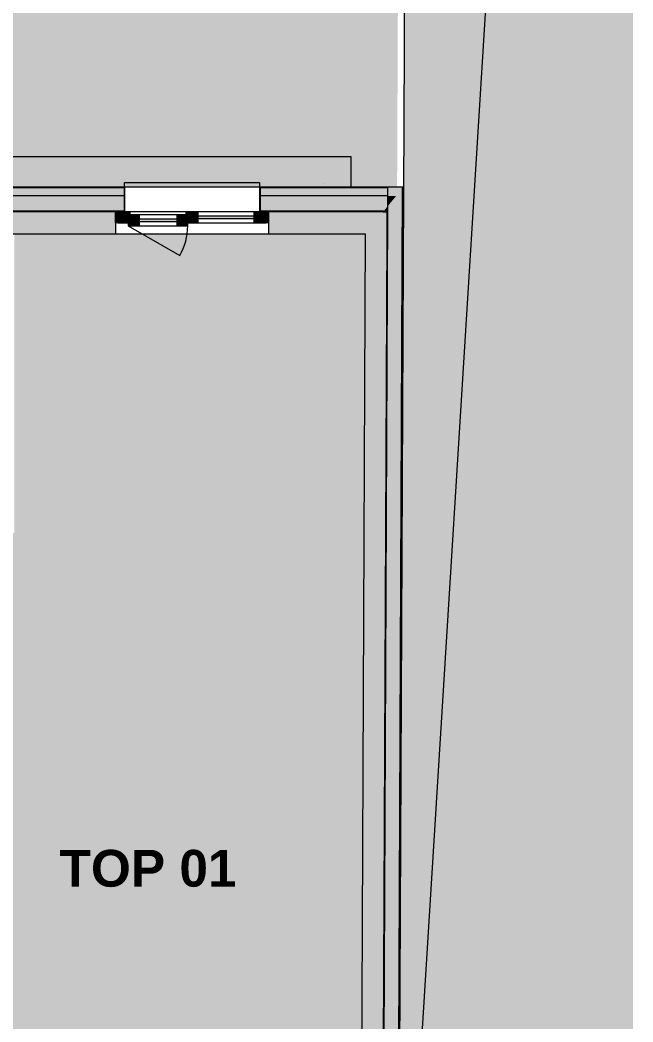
# Model space of a CAD drawing. Header units: metres. Extents: x -3.9 to 83, y -38 to 6.2.
# Drawn here: x 47.59 to 52.59, y -30.65 to -22.48 of the extents above; entities that cross this region are included whole.
import ezdxf

# ---------------------------------------------------------------- set-up
doc = ezdxf.new("R2010")
doc.units = ezdxf.units.M
doc.header["$MEASUREMENT"] = 0
doc.set_wipeout_variables(frame=1)
doc.linetypes.add('UNSICHTBAR', pattern=[0.4, 0, -0.4])
doc.linetypes.add('Wipeout_Contour', pattern=[1, 0, -1])
for name, color, linetype in [('0._Erdgeschoß PP Icon_1_0', 7, 'Continuous'), ('0._Erdgeschoß PP Icon_1_110 Wand Aussen', 7, 'Continuous'), ('0._Erdgeschoß PP Icon_1_165 Fassadengestaltung 1 Rankgerüst', 7, 'Continuous'), ('0._Erdgeschoß PP Icon_1_710 Gelände', 7, 'Continuous'), ('0._Erdgeschoß PP Icon_1_725 Nachbarbebauung', 7, 'Continuous'), ('0._Erdgeschoß PP Icon_1_810 Raum', 7, 'Continuous'), ('0._Erdgeschoß PP Icon_1_905 VP Beschriftung Übersicht.Übersicht', 7, 'Continuous'), ('0._Erdgeschoß PP Icon_1_Neubau_840 Baulinien', 7, 'Continuous')]:
    doc.layers.add(name, color=color, linetype=linetype)
doc.styles.add('ERSTELLTER_STIL_11', font='arial.ttf')

msp = doc.modelspace()

# ---------------------------------------------------------------- wipeouts: each hides what was drawn before it
at = {"color": 254, "linetype": 'Wipeout_Contour', "lineweight": 0, "ltscale": 193.488375}
msp.add_wipeout([(28.2051, 3.5109), (28.2051, -37.8391), (52.5858, -37.8391), (52.5858, 3.5109)], dxfattribs=at).dxf.layer = '0._Erdgeschoß PP Icon_1_0'

# ---------------------------------------------------------------- next in the draw order: hatches: boundary and pattern name
at = {"layer": '0._Erdgeschoß PP Icon_1_110 Wand Aussen', "linetype": 'Continuous', "lineweight": 0, "true_color": 0x000000}
for points in [[(46.4434, -23.8454), (46.4434, -23.8504), (48.4334, -23.8504), (48.4334, -23.8454)], [(46.4434, -23.8504), (46.4434, -23.9154), (48.4334, -23.9154), (48.4334, -23.8504)], [(48.4334, -23.8454), (48.4334, -24.0454), (48.4384, -24.0454), (48.4384, -23.8454)], [(49.5434, -23.8454), (49.5384, -23.8454), (49.5384, -24.0454), (49.5434, -24.0454)], [(50.5872, -23.8454), (49.5434, -23.8454), (49.5434, -23.8504), (50.5871, -23.8504)], [(50.5871, -23.8504), (49.5434, -23.8504), (49.5434, -23.9154), (50.5869, -23.9154)], [(50.6683, -32.7242), (50.7063, -23.8515), (50.5857, -23.9986), (50.549, -32.5771)], [(50.5869, -23.9154), (50.654, -23.9154), (50.7073, -23.8504), (50.5871, -23.8504)], [(50.5871, -23.8504), (50.7073, -23.8504), (50.7077, -23.8454), (50.5872, -23.8454)], [(50.6733, -32.7304), (50.7114, -23.8454), (50.7063, -23.8515), (50.6683, -32.7242)], [(50.7077, -23.8499), (50.7114, -23.8454), (50.7077, -23.8454)], [(46.4434, -23.9154), (46.4434, -24.0404), (48.4334, -24.0404), (48.4334, -23.9154)], [(49.5434, -24.0404), (50.5515, -24.0404), (50.5865, -23.9976), (50.5869, -23.9154), (49.5434, -23.9154)], [(50.5865, -23.9976), (50.654, -23.9154), (50.5869, -23.9154)], [(50.5805, -24.0404), (50.5807, -24.0047), (50.5515, -24.0404)], [(50.5855, -24.0404), (50.5857, -23.9986), (50.5807, -24.0047), (50.5805, -24.0404)], [(46.4434, -24.0454), (48.4334, -24.0454), (48.4334, -24.0404), (46.4434, -24.0404)], [(46.5134, -24.0454), (46.5134, -24.1354), (46.5134, -24.2254), (48.3634, -24.2254), (48.3634, -24.1354), (48.3634, -24.0454)], [(48.3834, -24.1354), (48.3834, -24.0454), (48.3634, -24.0454), (48.3634, -24.1354)], [(49.5434, -24.0454), (50.5474, -24.0454), (50.5515, -24.0404), (49.5434, -24.0404)], [(49.5934, -24.0454), (49.5934, -24.1354), (49.6134, -24.1354), (49.6134, -24.0454)], [(49.6134, -24.0454), (49.6134, -24.1354), (49.6134, -24.2254), (50.3997, -24.2254), (50.4005, -24.0454)], [(50.3997, -24.2254), (50.5474, -24.0454), (50.4005, -24.0454)], [(50.3997, -24.2254), (50.5797, -24.2254), (50.5805, -24.0454), (50.5474, -24.0454)], [(50.5805, -24.0454), (50.5442, -32.5304), (50.5492, -32.5304), (50.5855, -24.0454)], [(50.5515, -24.0404), (50.5474, -24.0454), (50.5805, -24.0454), (50.5805, -24.0404)], [(50.5805, -24.0404), (50.5805, -24.0454), (50.5855, -24.0454), (50.5855, -24.0404)], [(50.3997, -24.2254), (50.3649, -32.3504), (50.5449, -32.3504), (50.5797, -24.2254)]]:
    msp.add_hatch(color=18, dxfattribs=at).paths.add_polyline_path(points)
at = {"layer": '0._Erdgeschoß PP Icon_1_110 Wand Aussen', "linetype": 'Continuous', "lineweight": 0, "true_color": 0xffffff}
for points in [[(48.3834, -24.1354), (48.4684, -24.1354), (48.4684, -24.0704), (48.4834, -24.0704), (48.4834, -24.0454), (48.3834, -24.0454)], [(48.4684, -24.0704), (48.4684, -24.1604), (48.5584, -24.1604), (48.5584, -24.0704)], [(48.5584, -24.1254), (48.8634, -24.1254), (48.8634, -24.1054), (48.5584, -24.1054)], [(48.8634, -24.0704), (48.8634, -24.1604), (48.9534, -24.1604), (48.9534, -24.0704)], [(48.9884, -24.0454), (48.9384, -24.0454), (48.9384, -24.0704), (48.9534, -24.0704), (48.9534, -24.1354), (48.9884, -24.1354)], [(48.9884, -24.1354), (49.0384, -24.1354), (49.0384, -24.0454), (48.9884, -24.0454)], [(49.4934, -24.1004), (49.4934, -24.0804), (49.0384, -24.0804), (49.0384, -24.1004)], [(49.5934, -24.0454), (49.4934, -24.0454), (49.4934, -24.1354), (49.5934, -24.1354)]]:
    msp.add_hatch(color=7, dxfattribs=at).paths.add_polyline_path(points)
at = {"layer": '0._Erdgeschoß PP Icon_1_725 Nachbarbebauung', "linetype": 'Continuous', "lineweight": 0, "true_color": 0x1f1f1f}
msp.add_hatch(color=250, dxfattribs=at).paths.add_polyline_path([(50.7218, -22.1207), (50.667, -33.8784), (52.5858, -33.5295), (52.5858, -20.0693), (50.7338, -20.3446)])
at = {"layer": '0._Erdgeschoß PP Icon_1_810 Raum', "linetype": 'Continuous', "lineweight": 0, "true_color": 0x6c6c64}
msp.add_hatch(color=251, dxfattribs=at).paths.add_polyline_path([(47.3284, -17.6204), (46.9484, -17.6204), (46.9484, -19.1904), (45.5034, -19.1904), (45.5034, -23.8454), (50.6614, -23.8454), (50.6897, -17.2254), (47.3284, -17.2254)])
at = {"layer": '0._Erdgeschoß PP Icon_1_810 Raum', "linetype": 'Continuous', "lineweight": 13, "true_color": 0xf9f8f6}
msp.add_hatch(color=7, dxfattribs=at).paths.add_polyline_path([(50.3649, -32.3504), (50.3997, -24.2254), (47.5384, -24.2254), (47.5384, -26.6654), (46.8834, -26.6654), (46.8834, -28.0504), (46.8834, -28.2504), (46.8834, -32.3504)])
at = {"layer": '0._Erdgeschoß PP Icon_1_905 VP Beschriftung Übersicht.Übersicht', "linetype": 'Continuous', "lineweight": 13}
msp.add_hatch(color=8, dxfattribs=at).paths.add_polyline_path([(45.5034, -23.5954), (45.5034, -23.8454), (50.2829, -23.8454), (50.2829, -23.5954)])

# ---------------------------------------------------------------- next in the draw order: linework, layer by layer
at = {"layer": '0._Erdgeschoß PP Icon_1_110 Wand Aussen', "color": 7, "linetype": 'Continuous', "lineweight": 13, "ltscale": 1000}
for p, q in [((48.4334, -23.8504), (46.4434, -23.8504)), ((48.4334, -23.8454), (48.4384, -23.8454)), ((48.4334, -23.8504), (48.4334, -24.0454)), ((48.4384, -23.8454), (48.4384, -23.8054)), ((48.4384, -23.8054), (49.5384, -23.8054)), ((48.4384, -23.8454), (48.4384, -23.8504)), ((48.4384, -23.8454), (48.4384, -23.8504)), ((48.4384, -23.8504), (48.4384, -23.9154)), ((48.4384, -23.8504), (48.4384, -23.9154)), ((49.5384, -23.8054), (49.5384, -23.8454)), ((49.5384, -23.8454), (49.5384, -23.8504)), ((49.5434, -23.8454), (49.5384, -23.8454)), ((49.5384, -23.8454), (49.5384, -23.8504)), ((49.5384, -23.8504), (49.5384, -23.9154)), ((49.5384, -23.8504), (49.5384, -23.9154)), ((50.5871, -23.8504), (49.5434, -23.8504)), ((49.5434, -23.8504), (49.5434, -24.0454)), ((50.5869, -23.9154), (50.5871, -23.8504)), ((50.5869, -23.9154), (50.5871, -23.8504)), ((50.5871, -23.8504), (50.5872, -23.8454)), ((50.5871, -23.8504), (50.5872, -23.8454)), ((50.6683, -32.7242), (50.7063, -23.8515)), ((50.7077, -23.8499), (50.7077, -23.8454)), ((48.4384, -23.9154), (48.4384, -24.0404)), ((48.4384, -23.9154), (48.4384, -24.0404)), ((49.5384, -23.9154), (49.5384, -24.0404)), ((49.5384, -23.9154), (49.5384, -24.0404)), ((50.5865, -23.9976), (50.5869, -23.9154)), ((50.5865, -23.9976), (50.5869, -23.9154)), ((50.5855, -24.0404), (50.5857, -23.9986)), ((50.5855, -24.0404), (50.5857, -23.9986)), ((48.4334, -24.0404), (46.4434, -24.0404)), ((48.4834, -24.0454), (48.3834, -24.0454)), ((48.3834, -24.0454), (48.3834, -24.1354)), ((48.4334, -24.0454), (48.4384, -24.0454)), ((48.4334, -24.0454), (48.4384, -24.0454)), ((48.4334, -24.0454), (48.4384, -24.0454)), ((48.4384, -24.0404), (48.4384, -24.0454)), ((48.4384, -24.0404), (48.4384, -24.0454)), ((48.4684, -24.1354), (48.4684, -24.0704)), ((48.4684, -24.0704), (48.4834, -24.0704)), ((48.4684, -24.0704), (48.4684, -24.1604)), ((48.5584, -24.0704), (48.4684, -24.0704)), ((48.9384, -24.0454), (48.4834, -24.0454)), ((48.4834, -24.0704), (48.4834, -24.0454)), ((48.8634, -24.0704), (48.5584, -24.0704)), ((48.5584, -24.1604), (48.5584, -24.0704)), ((48.8634, -24.1054), (48.5584, -24.1054)), ((48.8634, -24.0704), (48.8634, -24.1604)), ((48.9534, -24.0704), (48.8634, -24.0704)), ((48.9884, -24.0454), (48.9384, -24.0454)), ((48.9384, -24.0454), (48.9384, -24.0704)), ((48.9384, -24.0704), (48.9534, -24.0704)), ((48.9534, -24.0704), (48.9534, -24.1354)), ((48.9534, -24.1604), (48.9534, -24.0704)), ((49.0384, -24.0454), (48.9884, -24.0454)), ((49.4934, -24.0454), (49.0384, -24.0454)), ((49.0384, -24.1354), (49.0384, -24.0454)), ((49.4934, -24.0804), (49.0384, -24.0804)), ((49.0384, -24.1004), (49.4934, -24.1004)), ((49.5934, -24.0454), (49.4934, -24.0454)), ((49.4934, -24.0454), (49.4934, -24.1354)), ((49.5384, -24.0404), (49.5384, -24.0454)), ((49.5384, -24.0404), (49.5384, -24.0454)), ((49.5434, -24.0454), (49.5384, -24.0454)), ((49.5434, -24.0454), (49.5384, -24.0454)), ((49.5434, -24.0454), (49.5384, -24.0454)), ((50.5515, -24.0404), (49.5434, -24.0404)), ((49.5434, -24.0454), (49.6134, -24.0454)), ((49.5434, -24.0454), (49.6134, -24.0454)), ((49.5434, -24.0454), (49.6134, -24.0454)), ((49.5934, -24.1354), (49.5934, -24.0454)), ((50.5492, -32.5304), (50.5855, -24.0454)), ((50.5515, -24.0404), (50.5805, -24.0404)), ((50.5805, -24.0404), (50.5855, -24.0404)), ((50.5805, -24.0404), (50.5855, -24.0404)), ((50.5855, -24.0454), (50.5855, -24.0404)), ((48.3834, -24.1354), (48.4684, -24.1354)), ((48.4684, -24.1604), (48.5584, -24.1604)), ((48.5584, -24.1254), (48.8634, -24.1254)), ((48.5584, -24.1604), (48.8634, -24.1604)), ((48.8634, -24.1604), (48.9534, -24.1604)), ((48.9534, -24.1354), (48.9884, -24.1354)), ((48.9884, -24.1354), (49.0384, -24.1354)), ((49.0384, -24.1354), (49.4934, -24.1354)), ((49.4934, -24.1354), (49.5934, -24.1354)), ((48.3634, -24.2254), (49.6134, -24.2254)), ((49.6134, -24.2254), (49.6134, -24.2254))]:
    msp.add_line(p, q, dxfattribs=at)
at = {"layer": '0._Erdgeschoß PP Icon_1_110 Wand Aussen', "color": 7, "linetype": 'Continuous', "lineweight": 0, "ltscale": 1000}
for p, q in [((48.4334, -23.9154), (46.4434, -23.9154)), ((50.5869, -23.9154), (49.5434, -23.9154))]:
    msp.add_line(p, q, dxfattribs=at)
at = {"layer": '0._Erdgeschoß PP Icon_1_110 Wand Aussen', "color": 7, "linetype": 'Continuous', "lineweight": 18, "ltscale": 1000}
for p, q in [((48.3634, -24.0454), (46.5134, -24.0454)), ((48.3634, -24.0454), (48.4334, -24.0454)), ((48.3634, -24.0454), (48.3634, -24.1354)), ((48.3634, -24.0454), (48.3634, -24.1354)), ((48.3634, -24.0454), (48.3634, -24.1354)), ((48.3634, -24.0454), (48.4334, -24.0454)), ((48.3634, -24.0454), (48.4334, -24.0454)), ((50.4005, -24.0454), (49.6134, -24.0454)), ((49.6134, -24.0454), (49.6134, -24.1354)), ((49.6134, -24.0454), (49.6134, -24.1354)), ((49.6134, -24.0454), (49.6134, -24.1354)), ((50.5474, -24.0454), (50.4005, -24.0454)), ((50.5474, -24.0454), (50.4005, -24.0454)), ((50.5474, -24.0454), (50.5805, -24.0454)), ((50.5474, -24.0454), (50.5805, -24.0454)), ((50.5797, -24.2254), (50.5805, -24.0454)), ((48.3634, -24.1354), (48.3634, -24.2254)), ((48.3634, -24.1354), (48.3634, -24.2254)), ((49.6134, -24.1354), (49.6134, -24.2254)), ((49.6134, -24.1354), (49.6134, -24.2254)), ((50.5449, -32.3504), (50.5797, -24.2254))]:
    msp.add_line(p, q, dxfattribs=at)
at = {"layer": '0._Erdgeschoß PP Icon_1_110 Wand Aussen', "color": 8, "linetype": 'Continuous', "lineweight": 0, "ltscale": 1000}
msp.add_line((48.4684, -24.1604), (48.8884, -24.4029), dxfattribs=at)
at = {"layer": '0._Erdgeschoß PP Icon_1_110 Wand Aussen', "color": 7, "linetype": 'Continuous', "lineweight": 13, "ltscale": 1000, "flags": 128}
for points in [[(48.4334, -23.8454), (46.4434, -23.8454)], [(50.5864, -23.8454), (49.5434, -23.8454)], [(50.7064, -23.8454), (50.5864, -23.8454)], [(50.6733, -32.7304), (50.7114, -23.8454)], [(50.7114, -23.8454), (50.7064, -23.8454)]]:
    msp.add_lwpolyline(points, dxfattribs=at)
for points in [[(48.3834, -24.1354), (48.3634, -24.1354), (48.3634, -24.0454), (48.3834, -24.0454)], [(49.5934, -24.0454), (49.6134, -24.0454), (49.6134, -24.1354), (49.5934, -24.1354)]]:
    msp.add_lwpolyline(points, close=True, dxfattribs=at)
at = {"layer": '0._Erdgeschoß PP Icon_1_110 Wand Aussen', "color": 7, "linetype": 'Continuous', "lineweight": 18, "ltscale": 1000, "flags": 128}
for points in [[(46.5134, -24.2254), (48.3634, -24.2254)], [(49.6134, -24.2254), (50.3997, -24.2254)], [(50.3997, -24.2254), (50.3649, -32.3504)]]:
    msp.add_lwpolyline(points, dxfattribs=at)
at = {"layer": '0._Erdgeschoß PP Icon_1_110 Wand Aussen', "color": 8, "linetype": 'Continuous', "lineweight": 0, "ltscale": 1000}
msp.add_arc((48.4684, -24.1604), 0.485, 330, 0, dxfattribs=at)
at = {"layer": '0._Erdgeschoß PP Icon_1_110 Wand Aussen', "color": 7, "linetype": 'Continuous', "lineweight": 13, "ltscale": 1000}
msp.add_point((48.3634, -24.2254), dxfattribs=at)
at = {"layer": '0._Erdgeschoß PP Icon_1_165 Fassadengestaltung 1 Rankgerüst', "color": 7, "linetype": 'Continuous', "lineweight": 18, "ltscale": 1000}
for p, q in [((50.0618, -23.8153), (50.0618, -23.8154)), ((50.0618, -23.8154), (50.0618, -23.8153)), ((50.0618, -23.8153), (50.0619, -23.8155)), ((50.0618, -23.8154), (50.0618, -23.8154)), ((50.0619, -23.8155), (50.062, -23.8153)), ((50.062, -23.8153), (50.0619, -23.8155)), ((50.0619, -23.8155), (50.062, -23.8154)), ((50.062, -23.8154), (50.062, -23.8154))]:
    msp.add_line(p, q, dxfattribs=at)
at = {"layer": '0._Erdgeschoß PP Icon_1_710 Gelände', "color": 83, "linetype": 'Continuous', "lineweight": 13, "ltscale": 1000, "true_color": 0x89cd89}
msp.add_line((51.5046, -20.4347), (50.6684, -33.8754), dxfattribs=at)
at = {"layer": '0._Erdgeschoß PP Icon_1_725 Nachbarbebauung', "color": 8, "linetype": 'Continuous', "lineweight": 13, "ltscale": 1000, "flags": 128}
msp.add_lwpolyline([(52.5858, -20.0693), (50.7338, -20.3446), (50.7218, -22.1207), (50.667, -33.8784), (52.5858, -33.5295)], dxfattribs=at)
at = {"layer": '0._Erdgeschoß PP Icon_1_905 VP Beschriftung Übersicht.Übersicht', "color": 7, "linetype": 'Continuous', "lineweight": 13, "ltscale": 1000, "flags": 128}
msp.add_lwpolyline([(45.5034, -23.5954), (50.2829, -23.5954), (50.2829, -23.8454), (45.5034, -23.8454)], close=True, dxfattribs=at)
at = {"layer": '0._Erdgeschoß PP Icon_1_Neubau_840 Baulinien', "color": 254, "linetype": 'UNSICHTBAR', "lineweight": 13, "ltscale": 1000, "true_color": 0xe3e3e3, "flags": 128}
msp.add_lwpolyline([(31.8184, -2.5506), (50.8034, -2.5516), (50.7764, -13.9955), (50.7218, -22.1207), (50.667, -33.8784), (31.8848, -36.5773), (31.8748, -14.7535)], close=True, dxfattribs=at)

# ---------------------------------------------------------------- next in the draw order: texts
at = {"layer": '0._Erdgeschoß PP Icon_1_905 VP Beschriftung Übersicht.Übersicht', "color": 7, "linetype": 'Continuous', "lineweight": 13, "insert": (49.3513, -29.2495), "char_height": 0.3, "attachment_point": 3, "style": 'ERSTELLTER_STIL_11'}
msp.add_mtext('\\A1;{\\pqr;\\fHelvetica|b1|i0|c0|p0;\\W1.000000;TOP 01}', dxfattribs=at)

doc.saveas('drawing.dxf')
